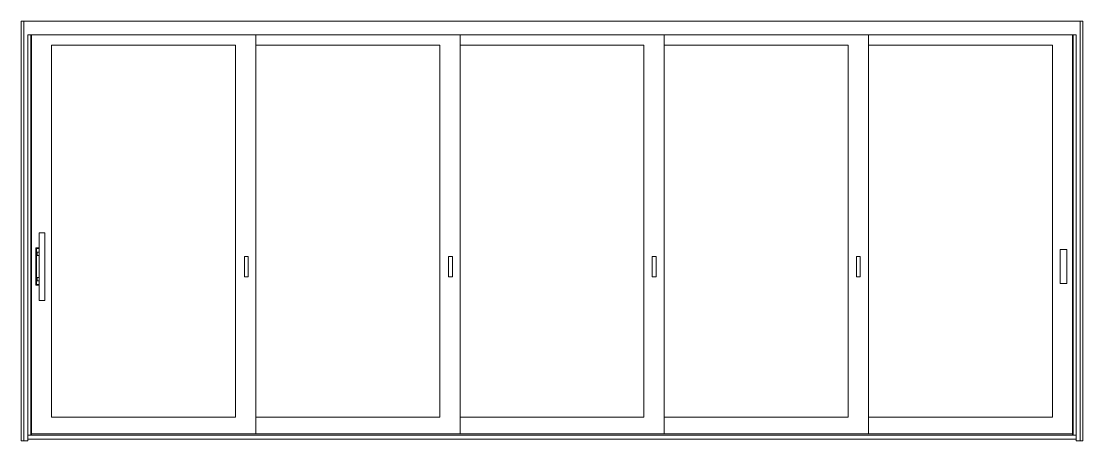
# Model space of a CAD drawing. Header units: millimetres. Extents: x 0 to 1313252738, y -131 to 560100888.
# Drawn here: x 1312634050 to 1312640330, y 559918795 to 559921275 of the extents above; entities that cross this region are included whole.
import ezdxf

# ---------------------------------------------------------------- set-up
doc = ezdxf.new("R2010")
doc.units = ezdxf.units.MM
doc.layers.get('0').update_dxf_attribs({"lineweight": 0})
doc.layers.add('015連窓', color=7, linetype='Continuous', lineweight=0)
doc.layers.add('TOS_S3', color=21, linetype='Continuous', lineweight=20)

# ---------------------------------------------------------------- blocks, each defined once
blk = doc.blocks.new('A$C3F3F13E4')
for p, q in [((-11.5, 0), (-11.5, -120)), ((11.5, 0), (-11.5, 0)), ((11.5, 0), (11.5, -120)), ((11.5, -120), (-11.5, -120))]:
    blk.add_line(p, q)
blk = doc.blocks.new('A$C4bc8802b')
at = {"layer": 'TOS_S3', "linetype": 'Continuous'}
for p, q in [((20, 199), (21, 200)), ((20, 199), (20, 160)), ((22.5, 200), (21, 200)), ((34.5, 200), (22.5, 200)), ((34.5, 200), (49.5, 200)), ((49.5, 200), (51, 200)), ((52, 199), (51, 200)), ((52, 199), (52, 102.6)), ((20, -160), (20, 160)), ((7.1, 66), (7.1, 84)), ((8.1, 85), (20, 85)), ((8.1, 85), (20, 85)), ((8.1, 65), (20, 65)), ((8.1, 65), (20, 65)), ((52, -199), (52, 102.6)), ((7.1, -66), (7.1, -84)), ((8.1, -65), (20, -65)), ((8.1, -65), (15.6, -65)), ((8.1, -85), (20, -85)), ((8.1, -85), (20, -85)), ((20, -199), (20, -160)), ((20, -199), (21, -200)), ((22.5, -200), (21, -200)), ((34.5, -200), (22.5, -200)), ((34.5, -200), (49.5, -200)), ((49.5, -200), (51, -200)), ((52, -199), (51, -200))]:
    blk.add_line(p, q, dxfattribs=at)
at = {"layer": 'TOS_S3'}
for points in [[(20, -110), (1, -110, -0.414214), (0, -109), (0, 109, -0.414214), (1, 110), (20, 110)], [(20, -107), (4, -107, -0.414214), (3, -106), (3, 106, -0.414214), (4, 107), (20, 107)]]:
    blk.add_lwpolyline(points, format="xyb", dxfattribs=at)
at = {"layer": 'TOS_S3', "linetype": 'Continuous'}
for centre, start, end in [((8.1, 84), 90, 180), ((8.1, 66), 180, 270), ((8.1, -66), 90, 180), ((8.1, -84), 180, 270)]:
    blk.add_arc(centre, 1, start, end, dxfattribs=at)

msp = doc.modelspace()

# ---------------------------------------------------------------- linework, layer by layer
at = {"layer": '015連窓'}
for p, q in [((1312640330.428, 559921275.281), (1312634050.432, 559921275.281)), ((1312634050.432, 559921275.281), (1312634050.432, 559918825.281)), ((1312634065.432, 559921275.281), (1312634065.432, 559918825.281)), ((1312640315.428, 559921275.281), (1312640315.428, 559918825.281)), ((1312640330.428, 559921275.281), (1312640330.428, 559918825.281)), ((1312640290.428, 559921195.281), (1312634090.432, 559921195.281)), ((1312634090.432, 559921195.281), (1312634090.432, 559918825.281)), ((1312634106.432, 559921195.281), (1312634106.432, 559918828.281)), ((1312634110.432, 559921195.281), (1312634110.432, 559918828.281)), ((1312635438.432, 559921195.281), (1312635438.432, 559918835.281)), ((1312636646.432, 559921195.281), (1312636646.432, 559918835.281)), ((1312637854.432, 559921195.281), (1312637854.432, 559918835.281)), ((1312639062.432, 559921195.281), (1312639062.432, 559918835.281)), ((1312640270.428, 559921195.281), (1312640270.428, 559918828.281)), ((1312640274.428, 559921195.281), (1312640274.428, 559918828.281)), ((1312640290.428, 559921195.281), (1312640290.428, 559918825.281)), ((1312634230.432, 559921133.281), (1312634230.432, 559918935.281)), ((1312635318.432, 559921133.281), (1312634230.432, 559921133.281)), ((1312635318.432, 559921133.281), (1312635318.432, 559918935.281)), ((1312636526.432, 559921133.281), (1312635438.432, 559921133.281)), ((1312636526.432, 559921133.281), (1312636526.432, 559918935.281)), ((1312637734.432, 559921133.281), (1312636646.432, 559921133.281)), ((1312637734.432, 559921133.281), (1312637734.432, 559918935.281)), ((1312638942.432, 559921133.281), (1312637854.432, 559921133.281)), ((1312638942.432, 559921133.281), (1312638942.432, 559918935.281)), ((1312640150.428, 559921133.281), (1312639062.432, 559921133.281)), ((1312640150.428, 559921133.281), (1312640150.428, 559918935.281)), ((1312635318.432, 559918935.281), (1312634230.432, 559918935.281)), ((1312636526.432, 559918935.281), (1312635438.432, 559918935.281)), ((1312637734.432, 559918935.281), (1312636646.432, 559918935.281)), ((1312638942.432, 559918935.281), (1312637854.432, 559918935.281)), ((1312640150.428, 559918935.281), (1312639062.432, 559918935.281)), ((1312634050.432, 559918825.281), (1312634050.432, 559918795.281)), ((1312634065.432, 559918825.281), (1312634065.432, 559918795.281)), ((1312640290.428, 559918828.281), (1312634090.432, 559918828.281)), ((1312634090.432, 559918825.281), (1312634090.432, 559918795.281)), ((1312640270.428, 559918835.281), (1312634110.432, 559918835.281)), ((1312640290.428, 559918825.281), (1312640290.428, 559918795.281)), ((1312640315.428, 559918825.281), (1312640315.428, 559918795.281)), ((1312640330.428, 559918825.281), (1312640330.428, 559918795.281)), ((1312634090.432, 559918795.281), (1312634050.432, 559918795.281)), ((1312640290.428, 559918803.781), (1312634090.432, 559918803.781)), ((1312640330.428, 559918795.281), (1312640290.428, 559918795.281))]:
    msp.add_line(p, q, dxfattribs=at)
msp.add_lwpolyline([(1312640195.979, 559919725.281), (1312640195.979, 559919925.281), (1312640235.979, 559919925.281), (1312640235.979, 559919725.281)], close=True, dxfattribs=at)

# ---------------------------------------------------------------- block references
msp.add_blockref('A$C4bc8802b', (1312634137.31, 559919825.281), dxfattribs=at)
at = {"layer": '015連窓', "xscale": -1}
for p in [(1312635382.261, 559919885.281), (1312636589.776, 559919885.281), (1312637794.641, 559919885.281), (1312639002.641, 559919885.281)]:
    msp.add_blockref('A$C3F3F13E4', p, dxfattribs=at)

doc.saveas('drawing.dxf')
